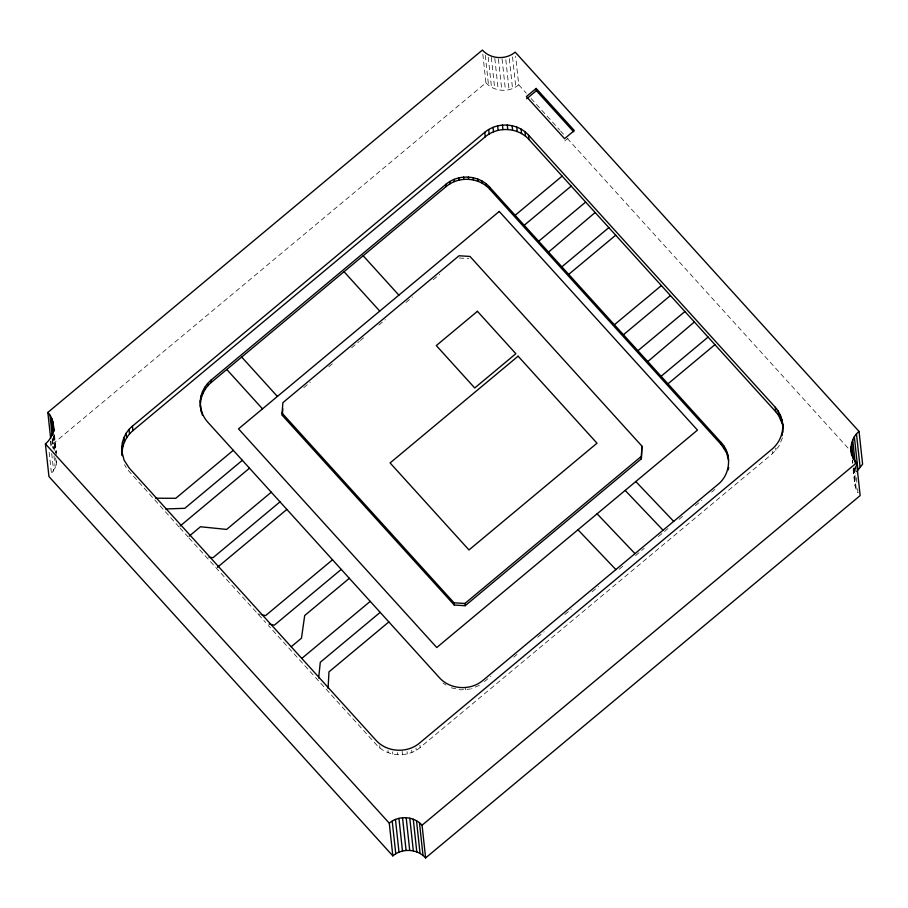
<?xml version="1.0" encoding="UTF-8"?>
<svg xmlns="http://www.w3.org/2000/svg" width="908" height="908" viewBox="0 0 908 908"><rect width="100%" height="100%" fill="white"/><g stroke="black" fill="none" stroke-linecap="round" stroke-linejoin="round"><path stroke-width="0.68" stroke-dasharray="4.54 3.41" d="M49.157 452.252L51.518 474.067L56.41 464.737L56.671 458.551M857.549 488.686L858.003 492.772C854.428 487.199 853.486 479.957 855.881 473.749M782.435 437.872L778.758 446.498L772.492 453.648L420.166 747.443C407.76 758.055 387.353 756.988 376.445 744.719L268.405 625.544M53.595 436.033L55.229 451.026L51.404 445.147L485.939 82.787L482.681 52.8M564.81 140.91L568.056 138.198M303.783 387.671L310.309 382.223M328.798 366.809L334.235 362.281M351.634 347.764L359.25 341.419M360.34 340.511L363.597 337.799M378.818 325.098L385.344 319.661M406.012 302.432L412.527 296.984M433.195 279.755L439.722 274.318M484.373 681.647L490.899 676.21M513.735 657.165L516.992 654.452M537.661 637.223L544.187 631.775M564.844 614.546L571.37 609.109M592.027 591.88L598.554 586.443M619.211 569.214L623.569 565.582M635.532 555.605L644.226 548.353M658.368 536.56L670.331 526.595M679.025 519.331L683.372 515.71M695.335 505.733L701.861 500.297M711.645 492.136L714.914 489.412M485.939 82.787C494.122 91.992 509.422 92.786 518.729 84.83L515.619 56.205M479.367 685.347L471.57 688.639M451.31 687.821L460.753 689.876L470.423 689.013M459.289 257.997L468.857 258.598M257.804 613.853L260.403 614.432M443.025 683.077L445.987 685.097M518.729 84.83L526.345 93.24M531.112 98.495L559.691 130.014M560.645 131.07L563.493 134.214M567.307 138.425L849.264 449.437M179.024 526.946L126.791 468.766M179.943 527.957L188.149 537.014M189.057 538.024L265.647 622.502M124.566 464.646L126.235 467.745M55.604 452.139L56.364 454.341M855.518 465.827L855.813 468.551M855.188 466.871L855.779 472.33M856.369 477.778L856.959 483.238M854.258 467.802L855.143 475.974M853.963 467.87L856.323 489.684M852.51 460.356L852.805 463.08M853.406 468.528L854.587 479.435M852.374 460.481L852.669 463.205M853.259 468.653L855.188 486.37M853.123 469.3L854.598 482.931M775.67 448.064L775.92 450.3M772.254 451.401L772.492 453.648M512.532 56.932L515.789 86.93M509.286 58.566L512.543 88.553M505.813 59.69L509.07 89.676M502.067 58.918L505.472 90.267M498.424 58.963L501.829 90.323M494.815 58.464L498.22 89.824M491.341 57.431L494.746 88.78M488.232 57.249L491.489 87.236M485.269 55.24L488.527 85.227M465.373 687.572L465.622 689.808M419.916 745.207L420.166 747.443M416 747.988L416.239 750.235M411.676 750.167L411.914 752.403M407.056 751.665L407.295 753.901M402.131 751.336L402.494 754.696M397.386 752.516L397.625 754.764M392.574 751.847L392.824 754.094M387.943 750.473L388.193 752.709M379.658 745.729L379.896 747.965M54.435 434.614L56.364 452.332M54.298 435.261L56.217 452.979M54.151 435.375L56.08 453.103M53.3 436.112L54.934 451.106M55.672 457.916L56.41 464.737M52.516 438.394L53.561 447.939M52.187 439.449L53.22 448.995M53.969 455.805L55.297 468.074M50.95 441.05L51.404 445.147M50.394 441.22L50.984 446.668M51.733 453.489L53.651 471.207"/><path stroke-width="1.36" d="M328.083 688.446L328.968 671.875L388.862 621.923M282.07 413.129L282.887 402.653L459.051 255.761L469.981 256.442L641.911 446.1L641.343 458.812L465.18 605.715L454.25 605.034L282.309 415.376L282.07 413.129L454 602.787L454.25 605.034M282.309 415.376L282.819 408.827M641.343 458.812L641.911 446.1M318.663 678.06L320.286 662.295L380.18 612.355M859.047 431.436C849.593 438.87 848.242 454.102 856.596 462.853L860.16 495.575L425.614 857.924C417.43 848.719 402.131 847.924 392.824 855.881L48.953 476.564L45.4 443.853C54.843 436.419 56.205 421.187 47.84 412.425L482.386 50.076C490.57 59.281 505.87 60.076 515.177 52.119L859.047 431.436L862.6 464.147L856.8 471.593M121.751 446.509L122.262 455.646C120.106 444.863 123.828 433.139 132.443 426.124L484.77 132.318C497.175 121.706 517.571 122.773 528.49 135.054L775.262 407.261C780.642 413.038 782.764 420.892 783.161 428.599L781.89 419.53M122.24 450.992C122.921 443.104 126.893 435.704 132.931 430.608L485.258 136.802C497.663 126.189 518.059 127.256 528.978 139.526L775.75 411.744L778.633 415.478L782.378 424.013M200.293 400.598C200.963 392.71 204.947 385.31 210.974 380.214L445.862 184.347C458.268 173.734 478.675 174.801 489.582 187.071L721.19 442.548C732.336 454.227 730.531 474.544 717.933 484.452L483.045 680.319C470.639 690.931 450.243 689.864 439.324 677.595L207.716 422.106C202.495 416.284 199.737 408.407 200.293 400.598L200.554 407.499L202.484 415.399M200.543 402.834C201.213 394.946 205.197 387.546 211.224 382.45L446.112 186.583C458.517 175.97 478.913 177.037 489.821 189.307L721.429 444.795L726.536 452.649L728.647 460.504M728.307 469.765L728.67 467.461M121.774 451.163L124.078 460.163L129.174 468.017L375.957 740.236C386.865 752.516 407.272 753.572 419.678 742.96L772.004 449.165C779.257 443.093 783.468 433.581 782.673 424.115M548.534 252.095L595.137 212.506M647.767 361.554L694.37 321.977M536.14 88.428L526.39 96.566L564.56 138.663L574.31 130.536L536.14 88.428L536.39 90.675L573.629 131.751M526.64 98.802L536.39 90.675M233.288 450.323L175.743 498.31L155.631 498.197M515.154 215.275L562.131 176.107M242.345 460.311L184.801 508.298L165.574 508.979M524.211 225.263L571.189 186.095M180.113 526.05L249.496 468.188M538.694 241.244L585.671 202.075M189.182 536.163L200.464 526.754L226.637 529.421L271.265 492.215M280.005 501.84L213.062 557.671L208.999 557.285M561.87 266.804L608.837 227.636M217.477 567.273L286.86 509.411M568.726 274.375L615.703 235.206M332.532 559.782L265.579 615.601L261.697 614.727M614.387 324.746L661.365 285.566M341.238 569.395L274.295 625.215L269.108 624.046M623.444 334.734L670.422 295.554M349.319 578.317L304.691 615.522L301.479 638.176L291.218 646.734M637.927 350.715L684.904 311.535M301.933 658.323L370.226 601.368M661.103 376.264L708.081 337.095M667.959 383.834L714.937 344.665M454 602.787L464.93 603.468L641.093 456.565M425.614 857.924L422.061 825.213L856.596 462.853M392.824 855.881L389.271 823.17C398.578 815.214 413.878 816.008 422.061 825.213M635.804 481.535L673.679 521.351M625.169 490.411L663.044 530.215M597.101 513.814L634.987 553.619M577.976 529.761L615.851 569.566M363.166 255.75L398.873 295.145M344.03 271.696L379.748 311.092M241.687 357.048L277.394 396.444M226.784 369.477L262.503 408.861M45.4 443.853L389.271 823.17M856.482 433.933L860.035 466.655M854.349 436.793L857.901 469.504M852.703 439.926L855.222 463.103M851.59 443.263L853.361 459.618M851.034 446.725L851.92 454.897M851.046 450.22L851.636 455.668M782.685 428.78L783.059 432.14M780.369 415.115L780.857 419.598M781.947 433.388L782.197 435.624M778.145 410.995L778.633 415.478M775.262 407.261L775.75 411.744M727.819 454.817L728.057 457.053M726.286 450.402L726.536 452.649M724.062 446.282L724.312 448.518M721.19 442.548L721.429 444.795M528.49 135.054L528.978 139.526M525.028 131.796L525.516 136.279M521.09 129.106L521.578 133.59M516.743 127.052L517.231 131.535M512.112 125.679L512.6 130.15M507.3 125.009L507.788 129.492M502.442 125.066L502.93 129.549M497.641 125.86L498.129 130.343M493.021 127.358L493.509 131.842M488.697 129.538L489.185 134.009M484.77 132.318L485.258 136.802M489.582 187.071L489.821 189.307M486.132 183.825L486.37 186.061M482.182 181.135L482.42 183.371M477.835 179.08L478.085 181.316M473.204 177.696L473.454 179.932M468.403 177.026L468.641 179.273M463.534 177.094L463.784 179.33M458.733 177.889L458.983 180.124M454.114 179.387L454.352 181.623M449.789 181.555L450.028 183.791M445.862 184.347L446.112 186.583M464.93 603.468L465.18 605.715M419.473 822.773L423.026 855.495M416.511 820.764L420.064 853.475M413.254 819.22L416.806 851.931M409.78 818.176L413.333 850.898M406.171 817.677L409.724 850.399M402.528 817.733L406.08 850.444M398.93 818.324L402.482 851.034M395.457 819.447L399.009 852.158M392.211 821.07L395.774 853.792M210.974 380.214L211.224 382.45M207.557 383.551L207.796 385.786M204.709 387.353L204.958 389.6M202.518 391.541L202.768 393.777M201.031 395.99L201.281 398.226M201.099 409.849L201.338 412.084M200.316 405.252L200.554 407.499M132.443 426.124L132.931 430.608M129.015 429.461L129.504 433.945M126.167 433.264L126.655 437.747M123.976 437.452L124.464 441.924M122.501 441.901L122.989 446.373M53.402 425.069L53.992 430.517M52.812 421.63L53.844 431.164M53.413 428.565L53.708 431.289M51.677 418.316L53.152 431.947M52.857 432.026L53.152 434.75M49.997 415.228L52.221 435.67M47.84 412.425L50.655 438.326M499.241 211.451L238.52 428.86L436.759 647.529L697.48 430.108L499.241 211.451M477.415 311.308L436.305 345.573L474.736 387.977L515.846 353.7L477.415 311.308M518.105 356.186L390.099 462.944L468.982 549.953L596.999 443.206L518.105 356.186"/></g></svg>
